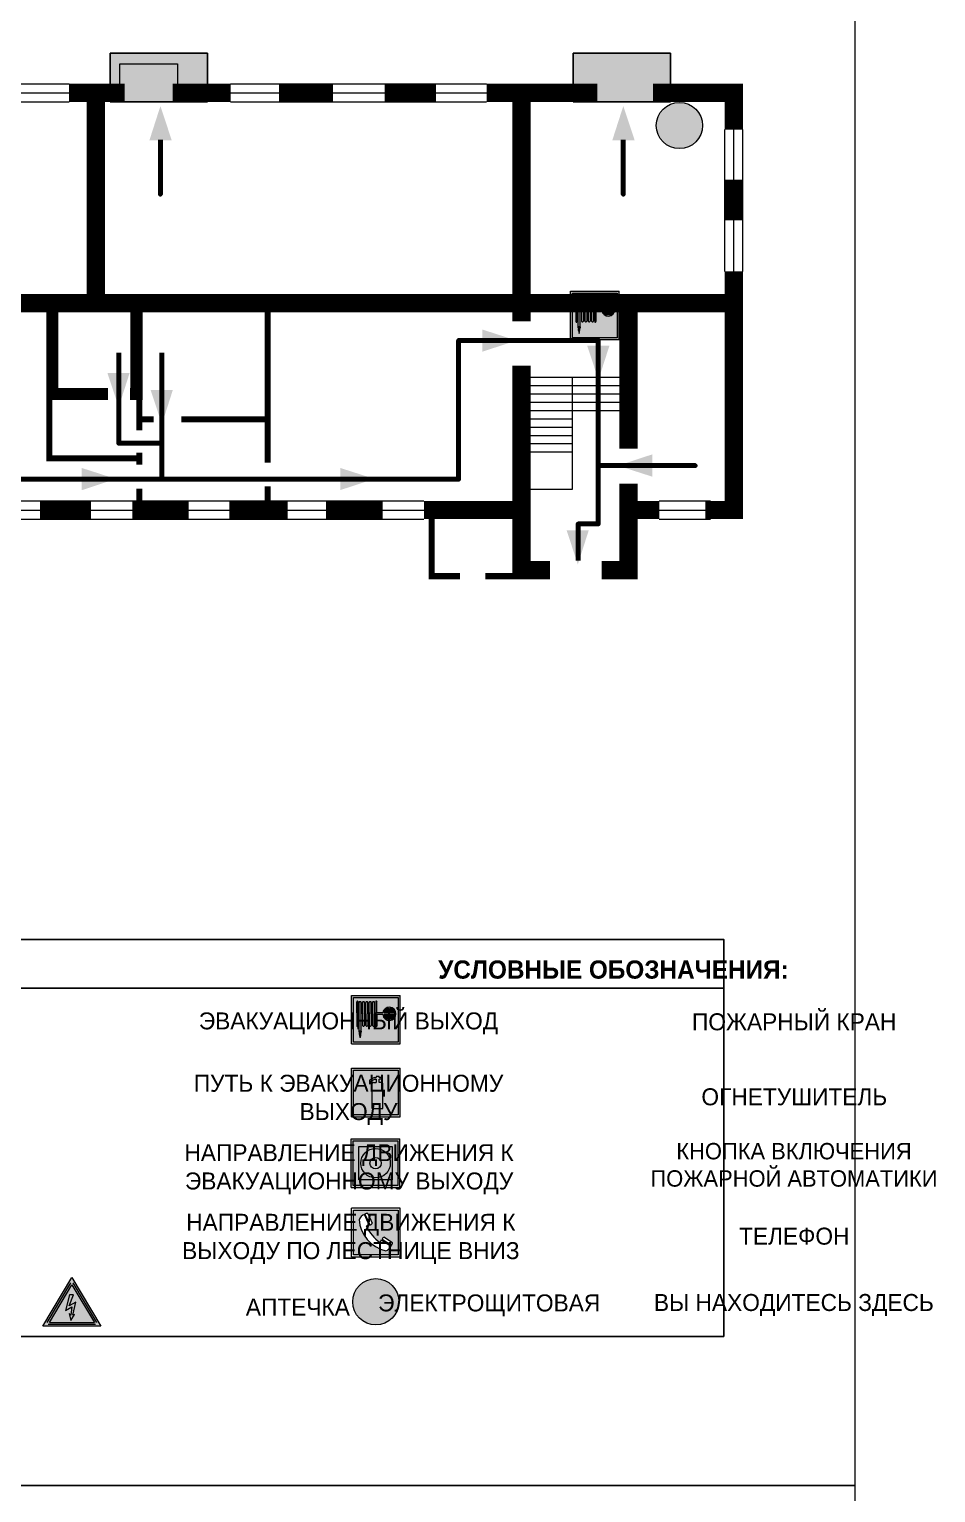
# Model space of a CAD drawing. Header units: millimetres. Extents: x 13810 to 67229, y 12374 to 21950.
# Drawn here: x 33851.3 to 34000.7, y 15729.7 to 15970.9 of the extents above; entities that cross this region are included whole.
import ezdxf

# ---------------------------------------------------------------- set-up
doc = ezdxf.new("R2010")
doc.units = ezdxf.units.MM
doc.layers.add('План_Штампы', color=7, linetype='Continuous')
doc.styles.add('обычный', font='arial.ttf')

# ---------------------------------------------------------------- blocks, each defined once
blk = doc.blocks.new('A$C3E6D3DDE')
at = {"lineweight": 5}
h = blk.add_hatch(color=40, dxfattribs=at)
h.paths.add_polyline_path([(24.1, 1.45), (16.46, -11.35), (31.74, -11.35)])
h.paths.add_polyline_path([(24.09, -0.46), (30.03, -10.41), (18.14, -10.41)], flags=16)
h.paths.add_polyline_path([(24.54, -3.08), (23.41, -6.02), (25.13, -5.01), (24.33, -8.5), (24.82, -8.27), (23.79, -9.86), (23.4, -8.04), (23.8, -8.43), (24.04, -6.29), (22.39, -7.25), (23.44, -3.08)], flags=0)
h = blk.add_hatch(color=256, dxfattribs=at)
h.paths.add_polyline_path([(24.37, 0.03, 0.567511), (23.82, 0.03), (17.59, -10.4, 0.582454), (17.86, -10.88), (30.32, -10.88, 0.582149), (30.6, -10.4)])
h.paths.add_polyline_path([(24.09, -0.46), (18.14, -10.41), (30.03, -10.41)], flags=16)
h.paths.add_polyline_path([(24.54, -3.08), (23.41, -6.02), (25.13, -5.01), (24.33, -8.5), (24.82, -8.27), (23.79, -9.86), (23.4, -8.04), (23.8, -8.43), (24.04, -6.29), (22.39, -7.25), (23.44, -3.08)], flags=0)
h = blk.add_hatch(color=40, dxfattribs=at)
h.paths.add_polyline_path([(24.09, -0.46), (18.14, -10.41), (30.03, -10.41)])
h.paths.add_polyline_path([(24.82, -8.27), (23.79, -9.86), (23.4, -8.04), (23.8, -8.43), (24.04, -6.29), (22.39, -7.25), (23.44, -3.08), (24.54, -3.08), (23.41, -6.02), (25.13, -5.01), (24.33, -8.5)], flags=16)
at = {"color": 40, "lineweight": 5}
for p, q in [((16.46, -11.35), (24.1, 1.45)), ((24.1, 1.45), (31.74, -11.35))]:
    blk.add_line(p, q, dxfattribs=at)
at = {"lineweight": 5}
for p, q in [((17.59, -10.4), (23.82, 0.03)), ((24.37, 0.03), (30.6, -10.4)), ((18.14, -10.41), (24.09, -0.46)), ((23.44, -3.08), (22.39, -7.25)), ((23.41, -6.02), (24.54, -3.08)), ((24.54, -3.08), (23.44, -3.08)), ((24.09, -0.46), (30.03, -10.41)), ((22.39, -7.25), (24.04, -6.29)), ((25.13, -5.01), (23.41, -6.02)), ((24.04, -6.29), (23.8, -8.43)), ((24.33, -8.5), (25.13, -5.01)), ((17.86, -10.88), (30.32, -10.88)), ((18.14, -10.41), (30.03, -10.41)), ((23.8, -8.43), (23.4, -8.04)), ((23.4, -8.04), (23.79, -9.86)), ((23.79, -9.86), (24.82, -8.27)), ((24.82, -8.27), (24.33, -8.5))]:
    blk.add_line(p, q, dxfattribs=at)
at = {"color": 50, "lineweight": 5}
blk.add_line((31.74, -11.35), (16.46, -11.35), dxfattribs=at)
blk = doc.blocks.new('A$C37112FD5')
at = {"true_color": 0xf5f5ff}
h = blk.add_hatch(color=7, dxfattribs=at)
h.dxf.hatch_style = 1
h.paths.add_polyline_path([(12.8, -7.4), (0, -7.4), (0, -20.2), (12.8, -20.2)])
h.paths.add_polyline_path([(12.29, -7.91), (12.29, -19.69), (0.51, -19.69), (0.51, -7.91)], flags=16)
h.paths.add_polyline_path([(4.98, -9.04, -0.42597), (5.17, -9.22), (5.17, -12.25), (5.17, -15.29, -0.432244), (4.98, -15.47), (4.83, -15.47, -0.42597), (4.64, -15.29), (4.64, -12.25), (4.64, -9.22, -0.432244), (4.83, -9.04)], flags=0)
h.paths.add_polyline_path([(4.28, -9.22), (4.28, -12.25), (4.28, -15.29, -0.432244), (4.09, -15.47), (3.94, -15.47, -0.42597), (3.75, -15.29), (3.75, -12.25), (3.75, -9.22, -0.432244), (3.94, -9.04), (4.09, -9.04, -0.42597)], flags=0)
h.paths.add_polyline_path([(5.72, -9.04), (5.87, -9.04, -0.42597), (6.06, -9.22), (6.06, -12.25), (6.06, -15.29, -0.432244), (5.87, -15.47), (5.72, -15.47, -0.42597), (5.53, -15.29), (5.53, -12.25), (5.53, -9.22, -0.432244)], flags=0)
h.paths.add_polyline_path([(6.42, -8.9), (6.5, -8.9, -0.42597), (6.69, -9.08), (6.69, -12.03), (8.21, -12.03, -15.824349), (8.21, -12.47), (6.69, -12.47), (6.69, -15.42, -0.432244), (6.5, -15.6), (6.42, -15.6)], flags=0)
h.paths.add_polyline_path([(3.39, -9.22), (3.39, -12.25), (3.39, -15.29, -0.432244), (3.2, -15.47), (3.05, -15.47, -0.42597), (2.85, -15.29), (2.85, -12.25), (2.85, -9.22, -0.432244), (3.05, -9.04), (3.2, -9.04, -0.42597)], flags=0)
h.paths.add_polyline_path([(2.5, -9.22), (2.5, -16.71), (1.96, -16.71), (1.96, -9.22, -0.432244), (2.15, -9.04), (2.31, -9.04, -0.42597)], flags=0)
h.paths.add_polyline_path([(1.61, -8.9), (1.61, -15.6), (1.57, -15.6, -0.42597), (1.37, -15.42), (1.37, -12.03), (1.37, -9.09, -0.432244), (1.57, -8.9)], flags=0)
h.paths.add_polyline_path([(9.76, -10.81), (9.76, -12.03), (8.49, -12.03, -0.336371)], flags=0)
h.paths.add_polyline_path([(8.49, -12.47), (9.76, -12.47), (9.76, -13.7, -0.336371)], flags=0)
h.paths.add_polyline_path([(10.11, -10.81, -0.336371), (11.38, -12.03), (10.11, -12.03)], flags=0)
h.paths.add_polyline_path([(10.11, -12.47), (11.38, -12.47, -0.336371), (10.11, -13.7)], flags=0)
h.paths.add_polyline_path([(2.5, -16.84), (2.5, -17.05), (1.97, -17.05), (1.97, -16.84)], flags=0)
h.paths.add_polyline_path([(2.5, -17.24, -0.033778), (2.24, -18.6, -0.033778), (1.97, -17.24)], flags=0)
h = blk.add_hatch(color=242)
h.dxf.hatch_style = 1
h.paths.add_polyline_path([(12.29, -7.91), (0.51, -7.91), (0.51, -19.69), (12.29, -19.69)])
h.paths.add_polyline_path([(6.42, -15.6), (6.42, -8.9), (6.5, -8.9, -0.42597), (6.69, -9.08), (6.69, -12.03), (8.21, -12.03, -15.824349), (8.21, -12.47), (6.69, -12.47), (6.69, -15.42, -0.432244), (6.5, -15.6)], flags=16)
h.paths.add_polyline_path([(5.87, -15.47), (5.72, -15.47, -0.42597), (5.53, -15.29), (5.53, -12.25), (5.53, -9.22, -0.432244), (5.72, -9.04), (5.87, -9.04, -0.42597), (6.06, -9.22), (6.06, -12.25), (6.06, -15.29, -0.432244)], flags=16)
h.paths.add_polyline_path([(4.98, -15.47), (4.83, -15.47, -0.42597), (4.64, -15.29), (4.64, -12.25), (4.64, -9.22, -0.432244), (4.83, -9.04), (4.98, -9.04, -0.42597), (5.17, -9.22), (5.17, -12.25), (5.17, -15.29, -0.432244)], flags=16)
h.paths.add_polyline_path([(4.09, -15.47), (3.94, -15.47, -0.42597), (3.75, -15.29), (3.75, -12.25), (3.75, -9.22, -0.432244), (3.94, -9.04), (4.09, -9.04, -0.42597), (4.28, -9.22), (4.28, -12.25), (4.28, -15.29, -0.432244)], flags=16)
h.paths.add_polyline_path([(3.2, -15.47), (3.05, -15.47, -0.42597), (2.85, -15.29), (2.85, -12.25), (2.85, -9.22, -0.432244), (3.05, -9.04), (3.2, -9.04, -0.42597), (3.39, -9.22), (3.39, -12.25), (3.39, -15.29, -0.432244)], flags=16)
h.paths.add_polyline_path([(2.5, -17.05), (1.97, -17.05), (1.97, -16.84), (2.5, -16.84)], flags=16)
h.paths.add_polyline_path([(2.5, -17.24, -0.033778), (2.24, -18.6, -0.033778), (1.97, -17.24)], flags=16)
h.paths.add_polyline_path([(2.5, -16.71), (1.96, -16.71), (1.96, -9.22, -0.432244), (2.15, -9.04), (2.31, -9.04, -0.42597), (2.5, -9.22)], flags=16)
h.paths.add_polyline_path([(1.61, -15.6), (1.57, -15.6, -0.42597), (1.37, -15.42), (1.37, -12.03), (1.37, -9.09, -0.432244), (1.57, -8.9), (1.61, -8.9)], flags=16)
h.paths.add_polyline_path([(8.49, -12.47), (9.76, -12.47), (9.76, -13.7, -0.336371)], flags=0)
h.paths.add_polyline_path([(10.11, -13.7), (10.11, -12.47), (11.38, -12.47, -0.336371)], flags=0)
h.paths.add_polyline_path([(8.49, -12.03, -0.336371), (9.76, -10.81), (9.76, -12.03)], flags=0)
h.paths.add_polyline_path([(10.11, -12.03), (10.11, -10.81, -0.336371), (11.38, -12.03)], flags=0)
h = blk.add_hatch(color=7, dxfattribs=at)
h.dxf.hatch_style = 1
h.paths.add_polyline_path([(1.61, -8.9), (1.57, -8.9, 0.432244), (1.37, -9.09), (1.37, -12.03), (1.37, -15.42, 0.42597), (1.57, -15.6), (1.61, -15.6)])
h.paths.add_polyline_path([(2.5, -9.22, 0.42597), (2.31, -9.04), (2.15, -9.04, 0.432244), (1.96, -9.22), (1.96, -16.71), (2.5, -16.71)])
h.paths.add_polyline_path([(2.5, -16.84), (1.97, -16.84), (1.97, -17.05), (2.5, -17.05)])
h.paths.add_polyline_path([(2.5, -17.24), (1.97, -17.24, 0.033778), (2.24, -18.6, 0.033778)])
h.paths.add_polyline_path([(3.39, -12.25), (3.39, -9.22, 0.42597), (3.2, -9.04), (3.05, -9.04, 0.432244), (2.85, -9.22), (2.85, -12.25), (2.85, -15.29, 0.42597), (3.05, -15.47), (3.2, -15.47, 0.432244), (3.39, -15.29)])
h.paths.add_polyline_path([(4.28, -12.25), (4.28, -9.22, 0.42597), (4.09, -9.04), (3.94, -9.04, 0.432244), (3.75, -9.22), (3.75, -12.25), (3.75, -15.29, 0.42597), (3.94, -15.47), (4.09, -15.47, 0.432244), (4.28, -15.29)])
h.paths.add_polyline_path([(5.17, -12.25), (5.17, -9.22, 0.42597), (4.98, -9.04), (4.83, -9.04, 0.432244), (4.64, -9.22), (4.64, -12.25), (4.64, -15.29, 0.42597), (4.83, -15.47), (4.98, -15.47, 0.432244), (5.17, -15.29)])
h.paths.add_polyline_path([(6.06, -12.25), (6.06, -9.22, 0.42597), (5.87, -9.04), (5.72, -9.04, 0.432244), (5.53, -9.22), (5.53, -12.25), (5.53, -15.29, 0.42597), (5.72, -15.47), (5.87, -15.47, 0.432244), (6.06, -15.29)])
h.paths.add_polyline_path([(6.69, -12.47), (8.21, -12.47, 15.824349), (8.21, -12.03), (6.69, -12.03), (6.69, -9.08, 0.42597), (6.5, -8.9), (6.42, -8.9), (6.42, -15.6), (6.5, -15.6, 0.432244), (6.69, -15.42)])
h.paths.add_polyline_path([(8.49, -12.47), (9.76, -12.47), (9.76, -13.7, -0.336371)], flags=16)
h.paths.add_polyline_path([(8.49, -12.03, -0.336371), (9.76, -10.81), (9.76, -12.03)], flags=16)
h.paths.add_polyline_path([(10.11, -12.47), (11.38, -12.47, -0.336371), (10.11, -13.7)], flags=16)
h.paths.add_polyline_path([(10.11, -12.03), (10.11, -10.81, -0.336371), (11.38, -12.03)], flags=16)
h = blk.add_hatch(color=242)
h.dxf.hatch_style = 1
h.paths.add_polyline_path([(9.76, -10.81, 0.336371), (8.49, -12.03), (9.76, -12.03)])
h.paths.add_polyline_path([(10.11, -10.81), (10.11, -12.03), (11.38, -12.03, 0.336371)])
h.paths.add_polyline_path([(11.38, -12.47), (10.11, -12.47), (10.11, -13.7, 0.336371)])
h.paths.add_polyline_path([(9.76, -12.47), (8.49, -12.47, 0.336371), (9.76, -13.7)])
at = {"color": 242, "lineweight": 5}
for p, q in [((0, -20.2), (0, -7.4)), ((0, -7.4), (12.8, -7.4)), ((12.8, -20.2), (12.8, -7.4)), ((1.37, -12.03), (1.37, -9.08)), ((1.57, -8.9), (1.61, -8.9)), ((1.61, -8.9), (1.61, -15.6)), ((1.96, -16.71), (1.96, -9.22)), ((2.15, -9.04), (2.31, -9.04)), ((2.5, -16.71), (2.5, -9.22)), ((2.85, -12.25), (2.85, -9.22)), ((3.05, -9.04), (3.2, -9.04)), ((3.39, -12.25), (3.39, -9.22)), ((3.75, -12.25), (3.75, -9.22)), ((3.94, -9.04), (4.09, -9.04)), ((4.28, -12.25), (4.28, -9.22)), ((4.64, -12.25), (4.64, -9.22)), ((4.83, -9.04), (4.98, -9.04)), ((5.17, -12.25), (5.17, -9.22)), ((5.53, -12.25), (5.53, -9.22)), ((5.72, -9.04), (5.87, -9.04)), ((6.06, -12.25), (6.06, -9.22)), ((6.42, -8.9), (6.42, -15.6)), ((6.5, -8.9), (6.42, -8.9)), ((6.69, -12.03), (6.69, -9.08)), ((9.76, -10.81), (9.76, -12.03)), ((10.11, -10.81), (10.11, -12.03)), ((1.37, -12.03), (1.37, -15.42)), ((2.85, -12.25), (2.85, -15.29)), ((3.39, -12.25), (3.39, -15.29)), ((3.75, -12.25), (3.75, -15.29)), ((4.28, -12.25), (4.28, -15.29)), ((4.64, -12.25), (4.64, -15.29)), ((5.17, -12.25), (5.17, -15.29)), ((5.53, -12.25), (5.53, -15.29)), ((6.06, -12.25), (6.06, -15.29)), ((8.21, -12.03), (6.69, -12.03)), ((8.21, -12.47), (6.69, -12.47)), ((6.69, -12.47), (6.69, -15.42)), ((9.76, -12.03), (8.49, -12.03)), ((9.76, -12.47), (8.49, -12.47)), ((9.76, -12.47), (9.76, -13.7)), ((11.38, -12.03), (10.11, -12.03)), ((11.38, -12.47), (10.11, -12.47)), ((10.11, -12.47), (10.11, -13.7)), ((1.57, -15.6), (1.61, -15.6)), ((1.96, -16.71), (2.5, -16.71)), ((1.97, -16.84), (2.5, -16.84)), ((1.97, -17.05), (1.97, -16.84)), ((2.5, -17.05), (1.97, -17.05)), ((1.97, -17.24), (2.5, -17.24)), ((2.5, -16.84), (2.5, -17.05)), ((3.05, -15.47), (3.2, -15.47)), ((3.94, -15.47), (4.09, -15.47)), ((4.83, -15.47), (4.98, -15.47)), ((5.72, -15.47), (5.87, -15.47)), ((6.42, -15.6), (6.5, -15.6)), ((0, -20.2), (12.8, -20.2))]:
    blk.add_line(p, q, dxfattribs=at)
blk.add_lwpolyline([(0.51, -7.91), (12.29, -7.91), (12.29, -19.69), (0.51, -19.69)], close=True, dxfattribs=at)
for centre, radius, start, end in [((1.56, -9.09), 0.182, 87.1027, 180.6071), ((2.15, -9.22), 0.182, 87.1027, 180.6071), ((2.32, -9.22), 0.182, 359.3929, 92.8973), ((3.04, -9.22), 0.182, 87.1027, 180.6071), ((3.21, -9.22), 0.182, 359.3929, 92.8973), ((3.93, -9.22), 0.182, 87.1027, 180.6071), ((4.1, -9.22), 0.182, 359.3929, 92.8973), ((4.82, -9.22), 0.182, 87.1027, 180.6071), ((4.99, -9.22), 0.182, 359.3929, 92.8973), ((5.71, -9.22), 0.182, 87.1027, 180.6071), ((5.88, -9.22), 0.182, 359.3929, 92.8973), ((6.51, -9.09), 0.182, 359.3929, 92.8973), ((9.93, -12.25), 1.74, 187.2319, 172.7681), ((9.93, -12.25), 1.46, 96.9927, 171.3585), ((9.93, -12.25), 1.46, 8.6415, 83.0073), ((1.56, -15.42), 0.182, 179.3929, 272.8973), ((3.04, -15.29), 0.182, 179.3929, 272.8973), ((3.21, -15.29), 0.182, 267.1027, 0.6071), ((3.93, -15.29), 0.182, 179.3929, 272.8973), ((4.1, -15.29), 0.182, 267.1027, 0.6071), ((4.82, -15.29), 0.182, 179.3929, 272.8973), ((4.99, -15.29), 0.182, 267.1027, 0.6071), ((5.71, -15.29), 0.182, 179.3929, 272.8973), ((5.88, -15.29), 0.182, 267.1027, 0.6071), ((6.51, -15.42), 0.182, 267.1027, 0.6071), ((9.93, -12.25), 1.46, 188.6415, 263.0073), ((9.93, -12.25), 1.46, 276.9927, 351.3585), ((12.17, -15.98), 10.27, 187.041, 194.7793), ((-7.7, -15.98), 10.27, 345.2207, 352.959)]:
    blk.add_arc(centre, radius, start, end, dxfattribs=at)
blk = doc.blocks.new('A$C7B8C2D5B')
at = {"lineweight": 0}
h = blk.add_hatch(color=5, dxfattribs=at)
h.dxf.hatch_style = 1
h.paths.add_polyline_path([(1.4, -3.02, 1), (-2.11, -3.02, 1)])
at = {"color": 5, "lineweight": 0}
blk.add_circle((-0.36, -3.02), 1.75, dxfattribs=at)
blk = doc.blocks.new('A$C456E1F9C')
at = {"lineweight": 5}
h = blk.add_hatch(color=242, dxfattribs=at)
h.paths.add_polyline_path([(0.51, -1.47), (0.51, -13.26), (12.29, -13.26), (12.29, -1.47)])
h.paths.add_polyline_path([(5.42, -4.95, -0.254479), (4.78, -5.4), (3.52, -2.53, -0.209735), (4.23, -2.4)], flags=16)
h.paths.add_polyline_path([(8.53, -8.6), (10.87, -10.17), (10.54, -10.76), (8.03, -9.13, -0.192251)], flags=16)
h.paths.add_polyline_path([(4.61, -5.49, 0.005518), (3.87, -5.72, 0.128647), (7.49, -10.01, 0.00809), (7.83, -9.33), (10.47, -10.97, -0.16736), (8.99, -12.25, -0.327862), (1.95, -3.95, -0.166952), (3.36, -2.62)], flags=16)
at = {"color": 242, "lineweight": 5}
for p, q in [((0, -13.77), (0, -0.97)), ((12.8, -0.97), (0, -0.97)), ((4.61, -5.49), (3.36, -2.62)), ((3.52, -2.53), (4.78, -5.4)), ((4.23, -2.4), (5.42, -4.95)), ((12.8, -13.77), (12.8, -0.97)), ((7.83, -9.33), (10.47, -10.97)), ((8.03, -9.13), (10.54, -10.76)), ((10.81, -10.12), (8.53, -8.6)), ((10.54, -10.76), (10.8, -10.3)), ((10.8, -10.3), (10.81, -10.12)), ((0, -13.77), (12.8, -13.77))]:
    blk.add_line(p, q, dxfattribs=at)
blk.add_lwpolyline([(0.51, -1.47), (12.29, -1.47), (12.29, -13.26), (0.51, -13.26)], close=True, dxfattribs=at)
for centre, radius, start, end in [((4.59, -5.34), 2.99, 114.2845, 152.1974), ((4.02, -3.27), 0.891, 76.3284, 123.7092), ((11.12, -3.31), 9.19, 183.9915, 256.6009), ((14.98, -39.1), 35.17, 107.1487, 108.4135), ((13.86, -0.94), 11.08, 205.5536, 234.8762), ((4.68, -4.59), 0.824, 276.9621, 334.0723), ((-13.31, 0.8), 23.44, 332.5487, 334.4027), ((8.94, -9.5), 0.989, 114.4092, 157.9388), ((7.87, -9.46), 3, 291.9291, 329.9329)]:
    blk.add_arc(centre, radius, start, end, dxfattribs=at)
blk = doc.blocks.new('A$C54414219')
at = {"true_color": 0xffffff}
h = blk.add_hatch(color=7, dxfattribs=at)
h.paths.add_polyline_path([(2.39, -9.45), (2.39, -18.3), (11.23, -18.3), (11.23, -9.45)], flags=0)
h.paths.add_polyline_path([(10.71, -13.87, -1), (2.92, -13.87, -1)], flags=0)
h.paths.add_polyline_path([(8.3, -13.87, -1), (5.33, -13.87, -1)], flags=0)
h.paths.add_polyline_path([(0.41, -7.47), (0.41, -20.27), (13.21, -20.27), (13.21, -7.47)])
h.paths.add_polyline_path([(0.92, -19.77), (12.71, -19.77), (12.71, -7.98), (0.92, -7.98)], flags=16)
h.paths.add_polyline_path([(11.23, -9.45), (11.23, -18.3), (2.39, -18.3), (2.39, -9.45)], flags=0)
at = {"lineweight": 5}
h = blk.add_hatch(color=242, dxfattribs=at)
h.paths.add_polyline_path([(12.71, -7.98), (0.92, -7.98), (0.92, -19.77), (12.71, -19.77)])
h.paths.add_polyline_path([(11.23, -18.3), (2.39, -18.3), (2.39, -9.45), (11.23, -9.45)], flags=16)
h.paths.add_polyline_path([(10.71, -13.87, -1), (2.92, -13.87, -1)], flags=0)
h.paths.add_polyline_path([(8.3, -13.87, -1), (5.33, -13.87, -1)], flags=0)
at = {"true_color": 0xffffff}
h = blk.add_hatch(color=7, dxfattribs=at)
h.paths.add_polyline_path([(2.39, -9.45), (2.39, -18.3), (11.23, -18.3), (11.23, -9.45)])
h.paths.add_polyline_path([(10.71, -13.87, -1), (2.92, -13.87, -1)], flags=16)
h.paths.add_polyline_path([(8.3, -13.87, -1), (5.33, -13.87, -1)], flags=0)
at = {"lineweight": 5}
h = blk.add_hatch(color=242, dxfattribs=at)
h.paths.add_polyline_path([(2.92, -13.87, 1), (10.71, -13.87, 1)])
h.paths.add_polyline_path([(8.3, -13.87, -1), (5.33, -13.87, -1)], flags=16)
at = {"color": 242, "lineweight": 5}
for p, q in [((0.41, -20.27), (0.41, -7.47)), ((0.41, -7.47), (13.21, -7.47)), ((0.41, -7.47), (13.21, -7.47)), ((13.21, -20.27), (13.21, -7.47)), ((0.41, -20.27), (13.21, -20.27))]:
    blk.add_line(p, q, dxfattribs=at)
for points in [[(0.92, -7.98), (12.71, -7.98), (12.71, -19.77), (0.92, -19.77)], [(2.39, -9.45), (11.23, -9.45), (11.23, -18.3), (2.39, -18.3)]]:
    blk.add_lwpolyline(points, close=True, dxfattribs=at)
for radius in [3.89, 1.49]:
    blk.add_circle((6.81, -13.87), radius, dxfattribs=at)
blk = doc.blocks.new('A$C3AD82952')
at = {"true_color": 0xf5f5ff}
h = blk.add_hatch(color=7, dxfattribs=at)
h.dxf.hatch_style = 1
h.paths.add_polyline_path([(8.21, 8.73, 0.414214), (7.89, 9.05), (7.22, 9.05), (7.22, 9.92), (7.59, 9.92, 1), (7.57, 10.36), (7.22, 10.36), (7.22, 10.6), (6.43, 10.6), (6.43, 10.36), (6.01, 10.36), (4.74, 9.59), (4.74, 8.69), (4.98, 8.73), (4.98, 9.26), (6.12, 9.91), (6.43, 9.91), (6.43, 9.05), (5.76, 9.05, 0.414214), (5.44, 8.73), (5.44, 2.2), (8.21, 2.2)], flags=0)
h.paths.add_polyline_path([(12.8, 12.8), (0, 12.8), (0, 0), (12.8, 0)])
h.paths.add_polyline_path([(0.51, 12.29), (12.29, 12.29), (12.29, 0.51), (0.51, 0.51)], flags=16)
h.paths.add_polyline_path([(4.74, 9.59), (6.01, 10.36), (6.43, 10.36), (6.43, 10.6), (7.22, 10.6), (7.22, 10.36), (7.59, 10.36, -0.94586), (7.59, 9.92), (7.22, 9.92), (7.22, 9.05), (7.89, 9.05, -0.414214), (8.21, 8.73), (8.21, 2.2), (5.44, 2.2), (5.44, 8.73, -0.414214), (5.76, 9.05), (6.43, 9.05), (6.43, 9.91), (6.12, 9.91), (4.98, 9.26), (4.98, 8.73), (4.74, 8.69)], flags=0)
h = blk.add_hatch(color=242)
h.dxf.hatch_style = 1
h.paths.add_polyline_path([(12.29, 12.29), (0.51, 12.29), (0.51, 0.51), (12.29, 0.51)])
h.paths.add_polyline_path([(4.74, 8.69), (4.74, 9.59), (6.01, 10.36), (6.43, 10.36), (6.43, 10.6), (7.22, 10.6), (7.22, 10.36), (7.59, 10.36, -0.94586), (7.59, 9.92), (7.22, 9.92), (7.22, 9.05), (7.89, 9.05, -0.414214), (8.21, 8.73), (8.21, 2.2), (5.44, 2.2), (5.44, 8.73, -0.414214), (5.76, 9.05), (6.43, 9.05), (6.43, 9.91), (6.12, 9.91), (4.98, 9.26), (4.98, 8.73)], flags=16)
h = blk.add_hatch(color=7, dxfattribs=at)
h.dxf.hatch_style = 1
h.paths.add_polyline_path([(8.21, 8.73, 0.414214), (7.89, 9.05), (7.22, 9.05), (7.22, 9.92), (7.59, 9.92, 1), (7.57, 10.36), (7.22, 10.36), (7.22, 10.6), (6.43, 10.6), (6.43, 10.36), (6.01, 10.36), (4.74, 9.59), (4.74, 8.69), (4.98, 8.73), (4.98, 9.26), (6.12, 9.91), (6.43, 9.91), (6.43, 9.05), (5.76, 9.05, 0.414214), (5.44, 8.73), (5.44, 2.2), (8.21, 2.2)])
at = {"color": 242, "lineweight": 5}
for p, q in [((0, 0), (0, 12.8)), ((0, 12.8), (12.8, 12.8)), ((12.8, 0), (12.8, 12.8)), ((6.01, 10.36), (4.74, 9.59)), ((4.74, 9.59), (4.74, 8.69)), ((4.74, 8.69), (4.98, 8.73)), ((4.98, 9.26), (6.12, 9.91)), ((4.98, 8.73), (4.98, 9.26)), ((5.44, 2.2), (5.44, 8.73)), ((5.76, 9.05), (6.43, 9.05)), ((6.01, 10.36), (6.43, 10.36)), ((6.12, 9.91), (6.43, 9.91)), ((7.22, 10.6), (6.43, 10.6)), ((6.43, 10.6), (6.43, 10.36)), ((6.43, 9.91), (6.43, 9.05)), ((7.22, 10.36), (7.22, 10.6)), ((7.59, 10.36), (7.22, 10.36)), ((7.22, 9.05), (7.22, 9.92)), ((7.59, 9.92), (7.22, 9.92)), ((7.89, 9.05), (7.22, 9.05)), ((8.21, 2.2), (8.21, 8.73)), ((0, 0), (12.8, 0)), ((5.44, 2.2), (8.21, 2.2))]:
    blk.add_line(p, q, dxfattribs=at)
blk.add_lwpolyline([(0.51, 12.29), (12.29, 12.29), (12.29, 0.51), (0.51, 0.51)], close=True, dxfattribs=at)
for centre, radius, start, end in [((5.76, 8.73), 0.32, 90, 180), ((7.58, 10.14), 0.223, 273.1875, 86.8125), ((7.89, 8.73), 0.32, 0, 90)]:
    blk.add_arc(centre, radius, start, end, dxfattribs=at)
blk = doc.blocks.new('A$C7B4425F7')
at = {"true_color": 0xffffff}
blk.add_hatch(color=7, dxfattribs=at).paths.add_polyline_path([(0, 0), (-16, 0), (-16, -8), (0, -8)])
h = blk.add_hatch(color=126)
h.paths.add_polyline_path([(-0.2, -0.2), (-15.8, -0.2), (-15.8, -7.8), (-0.2, -7.8)])
h.paths.add_polyline_path([(-11.76, -2.03), (-11.76, -3.66), (-11.17, -3.66, -0.568275), (-11.17, -6.18), (-12.58, -6.18), (-12.58, -2.03)], flags=16)
h.paths.add_polyline_path([(-13.33, -4.12, -0.495768), (-13.59, -6.18), (-15.03, -6.18), (-15.03, -2.03), (-13.59, -2.03, -0.487973)], flags=16)
h.paths.add_polyline_path([(-10.25, -2.03), (-9.48, -2.03), (-9.48, -6.18), (-10.25, -6.18)], flags=16)
h.paths.add_polyline_path([(-13.84, -3.69), (-14.24, -3.69), (-14.24, -3.03), (-13.9, -3.03, -0.692621)], flags=0)
h.paths.add_polyline_path([(-9.15, -2.03), (-8.4, -2.03), (-8.04, -3.07), (-7.68, -2.03), (-6.93, -2.03), (-7.64, -4.1), (-6.93, -6.18), (-7.68, -6.18), (-8.04, -5.14), (-8.4, -6.18), (-9.15, -6.18), (-8.44, -4.1)], flags=16)
h.paths.add_polyline_path([(-11.76, -4.46), (-11.42, -4.46, -0.692621), (-11.36, -5.12), (-11.76, -5.12)], flags=0)
h.paths.add_polyline_path([(-13.9, -5.2), (-14.24, -5.2), (-14.24, -4.55), (-13.84, -4.55, -0.708038)], flags=0)
edge = h.paths.add_edge_path(flags=16)
edge.add_ellipse((-5.51, -4.08), major_axis=(0, 2.05), ratio=0.586184, start_angle=0, end_angle=360)
edge = h.paths.add_edge_path(flags=0)
edge.add_ellipse((-5.51, -4.08), major_axis=(0, 1.14), ratio=0.454828, start_angle=0, end_angle=360)
h.paths.add_polyline_path([(-4.13, -4.96, 0.377264), (-3.48, -4.52, 0.0555), (-3.16, -2.03), (-1.66, -2.03), (-1.66, -4.96), (-0.96, -4.96), (-0.96, -7.01), (-1.75, -7.01), (-1.75, -6.18), (-3.3, -6.18), (-3.3, -7.02), (-4.13, -7.02)], flags=16)
h.paths.add_polyline_path([(-2.73, -2.91), (-2.28, -2.91), (-2.28, -4.96), (-3.05, -4.96, 0.079136)], flags=0)
at = {"color": 126}
blk.add_lwpolyline([(-16, -8), (0, -8), (0, 0), (-16, 0)], close=True, dxfattribs=at)

msp = doc.modelspace()

# ---------------------------------------------------------------- linework, layer by layer
at = {"color": 126, "lineweight": 0, "true_color": 0x008754}
for points in [[(33387.42, 16125.89), (33987.42, 16125.89), (33987.42, 15730.89), (33387.42, 15730.89)], [(33387.42, 16125.89), (33987.42, 16125.89), (33987.42, 15730.89), (33387.42, 15730.89)], [(33387.42, 16125.89), (33987.42, 16125.89), (33987.42, 15730.89), (33387.42, 15730.89)], [(33387.42, 16125.89), (33987.42, 16125.89), (33987.42, 15730.89), (33387.42, 15730.89)], [(33387.42, 15730.89), (33987.42, 15730.89), (33987.42, 15335.89), (33387.42, 15335.89)], [(33387.42, 15730.89), (33987.42, 15730.89), (33987.42, 15335.89), (33387.42, 15335.89)], [(33387.42, 15730.89), (33987.42, 15730.89), (33987.42, 15335.89), (33387.42, 15335.89)], [(33387.42, 15730.89), (33987.42, 15730.89), (33987.42, 15335.89), (33387.42, 15335.89)]]:
    msp.add_lwpolyline(points, close=True, dxfattribs=at)
at = {"lineweight": 0}
for points in [[(33866.29, 15960.45), (33866.29, 15965.24), (33875.79, 15965.24), (33875.79, 15960.45)], [(33815.19, 15961.95), (33857.91, 15961.95)], [(33884.53, 15961.95), (33926.7, 15961.95)], [(33815.19, 15960.45), (33857.91, 15960.45)], [(33815.19, 15958.95), (33857.91, 15958.95)], [(33884.53, 15960.45), (33926.7, 15960.45)], [(33884.53, 15958.95), (33926.7, 15958.95)], [(33965.97, 15931.02), (33965.97, 15954.38)], [(33967.47, 15931.02), (33967.47, 15954.38)], [(33968.97, 15931.02), (33968.97, 15954.38)], [(33932.28, 15895.12), (33940.85, 15895.12), (33940.85, 15913.56)], [(33932.28, 15913.56), (33950.1, 15913.56)], [(33932.28, 15912.2), (33950.1, 15912.2)], [(33932.28, 15912.2), (33950.1, 15912.2)], [(33932.28, 15912.2), (33950.1, 15912.2)], [(33932.28, 15910.83), (33950.1, 15910.83)], [(33932.28, 15910.83), (33950.1, 15910.83)], [(33932.28, 15910.83), (33950.1, 15910.83)], [(33932.28, 15909.46), (33950.1, 15909.46)], [(33932.28, 15909.46), (33950.1, 15909.46)], [(33932.28, 15909.46), (33950.1, 15909.46)], [(33932.28, 15908.09), (33950.1, 15908.09)], [(33932.28, 15908.09), (33950.1, 15908.09)], [(33932.28, 15906.72), (33940.85, 15906.72)], [(33932.28, 15906.72), (33940.85, 15906.72)], [(33932.28, 15905.35), (33940.85, 15905.35)], [(33932.28, 15905.35), (33940.85, 15905.35)], [(33932.28, 15903.99), (33940.85, 15903.99)], [(33932.28, 15903.99), (33940.85, 15903.99)], [(33932.28, 15902.62), (33940.85, 15902.62)], [(33932.28, 15902.62), (33940.85, 15902.62)], [(33932.28, 15901.25), (33940.85, 15901.25)], [(33779.59, 15893.18), (33916.39, 15893.18)], [(33779.59, 15891.68), (33916.39, 15891.68)], [(33955.16, 15893.18), (33963.62, 15893.18)], [(33955.16, 15891.68), (33963.62, 15891.68)], [(33779.59, 15890.18), (33916.39, 15890.18)], [(33955.16, 15890.18), (33963.62, 15890.18)]]:
    msp.add_lwpolyline(points, dxfattribs=at)
for points, const_width in [([(33857.91, 15960.45), (33867.07, 15960.45)], 3), ([(33862.31, 15960.45), (33862.31, 15925.78)], 3), ([(33875, 15960.45), (33884.53, 15960.45)], 3), ([(33892.5, 15960.45), (33901.4, 15960.45)], 3), ([(33909.92, 15960.45), (33918.36, 15960.45)], 3), ([(33926.7, 15960.45), (33944.94, 15960.45)], 3), ([(33932.47, 15960.45), (33932.47, 15922.77)], 3), ([(33954.15, 15960.45), (33967.47, 15960.45), (33967.47, 15954.38)], 3), ([(33967.47, 15946.14), (33967.47, 15939.45)], 3), ([(33967.47, 15931.02), (33967.47, 15891.68), (33962.78, 15891.68)], 3), ([(33552.87, 15925.78), (33967.47, 15925.78)], 3), ([(33950.1, 15901.79), (33950.1, 15925.78)], 3), ([(33864.31, 15910.79), (33855.15, 15910.79), (33855.15, 15925.78)], 2), ([(33867.94, 15910.79), (33869.01, 15910.79), (33869.01, 15925.78)], 2), ([(33890.63, 15899.5), (33890.63, 15925.78)], 1), ([(33932.47, 15915.47), (33932.47, 15881.78), (33937.15, 15881.78)], 3), ([(33869.45, 15900.2), (33854.65, 15900.2), (33854.65, 15910.8)], 1), ([(33869.5, 15904.83), (33869.5, 15910.79)], 1), ([(33869.5, 15906.63), (33871.85, 15906.63)], 1), ([(33876.4, 15906.63), (33890.63, 15906.63)], 1), ([(33869.5, 15899.14), (33869.5, 15901.15)], 1), ([(33869.5, 15891.68), (33869.5, 15895.19)], 1), ([(33890.63, 15891.68), (33890.63, 15895.56)], 1), ([(33945.69, 15881.78), (33950.1, 15881.78), (33950.1, 15896.01)], 3), ([(33861.52, 15891.68), (33853.12, 15891.68)], 3), ([(33877.59, 15891.68), (33868.31, 15891.68)], 3), ([(33893.94, 15891.68), (33884.29, 15891.68)], 3), ([(33909.59, 15891.68), (33900.22, 15891.68)], 3), ([(33916.39, 15891.68), (33932.28, 15891.68)], 3), ([(33917.66, 15891.68), (33917.66, 15880.78), (33922.35, 15880.78)], 1), ([(33955.16, 15891.68), (33950.1, 15891.68)], 3), ([(33926.48, 15880.78), (33932.47, 15880.78)], 1)]:
    msp.add_lwpolyline(points, dxfattribs=dict(at, const_width=const_width))
at = {"color": 126, "lineweight": 100, "true_color": 0x008754}
for points in [[(33872.95, 15952.72), (33872.95, 15943.69), (33872.95, 15943.69)], [(33949.24, 15952.72), (33949.24, 15943.69), (33949.24, 15943.69)], [(33866.08, 15917.59), (33866.08, 15902.69), (33873.21, 15902.69)], [(33873.21, 15896.75), (33922.1, 15896.75), (33922.1, 15919.63), (33945.13, 15919.63), (33945.13, 15899), (33961.14, 15899), (33945.13, 15899), (33945.13, 15889.39), (33941.79, 15889.39), (33941.79, 15883.34)], [(33873.21, 15896.75), (33873.21, 15917.59)], [(33873.21, 15896.75), (33834.32, 15896.75), (33829.04, 15899.2)]]:
    msp.add_lwpolyline(points, dxfattribs=at)
for points in [[(33822.03, 15812.87), (33965.8, 15812.87), (33965.8, 15820.92), (33822.03, 15820.92)], [(33822.03, 15812.87), (33965.8, 15812.87), (33965.8, 15755.47), (33822.03, 15755.47)]]:
    msp.add_lwpolyline(points, close=True)
at = {"layer": 'План_Штампы', "color": 126, "true_color": 0x008754}
for points in [[(33874.81, 15952.64), (33871.15, 15952.64), (33872.96, 15958.27)], [(33951.11, 15952.64), (33947.44, 15952.64), (33949.25, 15958.27)], [(33926.01, 15917.77), (33926.01, 15921.43), (33931.63, 15919.62)], [(33943.3, 15918.76), (33946.96, 15918.76), (33945.15, 15913.14)], [(33864.22, 15914.28), (33867.88, 15914.27), (33866.08, 15908.65)], [(33871.34, 15911.46), (33875, 15911.46), (33873.2, 15905.84)], [(33954.01, 15900.85), (33954.01, 15897.18), (33948.38, 15898.99)], [(33859.99, 15894.95), (33860, 15898.61), (33865.62, 15896.8)], [(33902.59, 15894.96), (33902.59, 15898.62), (33908.21, 15896.81)], [(33939.9, 15888.35), (33943.56, 15888.35), (33941.75, 15882.72)]]:
    msp.add_solid(points, dxfattribs=at)

# ---------------------------------------------------------------- block references
for name, p, xscale, yscale, zscale in [('A$C7B8C2D5B', (33959.28, 15961.63), 2.177419353276491, 2.177419353276491, 2.177419353276491), ('A$C37112FD5', (33940.56, 15932.39), 0.6249984004534781, 0.6249984004534781, 0.6249984004534781), ('A$C37112FD5', (33904.47, 15816.3), 0.6249984004534781, 0.6249984004534781, 0.6249984004534781), ('A$C3AD82952', (33904.47, 15791.69), 0.625, 0.625, 0.625), ('A$C54414219', (33904.16, 15792.7), 0.625, 0.625, 0.625), ('A$C456E1F9C', (33904.47, 15777.22), 0.625, 0.625, 0.625), ('A$C3E6D3DDE', (33843.31, 15764.27), 0.625, 0.625, 0.625), ('A$C7B8C2D5B', (33909.24, 15767.76), 2.177419353276491, 2.177419353276491, 2.177419353276491)]:
    msp.add_blockref(name, p, dxfattribs=dict(xscale=xscale, yscale=yscale, zscale=zscale))
at = {"layer": 'План_Штампы'}
for p in [(33880.7, 15966.96), (33957, 15966.96)]:
    msp.add_blockref('A$C7B4425F7', p, dxfattribs=at)

# ---------------------------------------------------------------- texts
at = {"lineweight": 0, "attachment_point": 5, "style": 'обычный'}
for s, insert, char_height, width in [('{\\fProxima Nova Rg|b1|i0|c204|p2;УСЛОВНЫЕ ОБОЗНАЧЕНИЯ:\\H1.1997x; }', (33947.62, 15815.92), 3, 175.1736), ('\\pi-8.4,l8.4,t8.4;{\\fProxima Nova Rg|b0|i0|c204|p2;ЭВАКУАЦИОННЫЙ ВЫХОД\\H1.6404x; }', (33903.95, 15807.07), 2.8, 126.6484), ('\\pi-8.4,l8.4,t8.4;{\\fProxima Nova Rg|b0|i0|c204|p2;ПОЖАРНЫЙ КРАН\\H1.6404x; }', (33977.41, 15807.31), 2.8, 126.6484), ('\\pi-8.4,l8.4,t8.4;{\\fProxima Nova Rg|b0|i0|c204|p2;ПУТЬ К ЭВАКУАЦИОННОМУ \\PВЫХОДУ }', (33903.96, 15794.46), 2.8, 126.6484), ('\\pi-8.4,l8.4,t8.4;{\\fProxima Nova Rg|b0|i0|c204|p2;ОГНЕТУШИТЕЛЬ\\H1.1997x; }', (33977.43, 15794.95), 2.8, 126.6484), ('\\pi-8.4,l8.4,t8.4;{\\fProxima Nova Rg|b0|i0|c204|p2;НАПРАВЛЕНИЕ ДВИЖЕНИЯ К \\PЭВАКУАЦИОННОМУ ВЫХОДУ}', (33904.05, 15783.02), 2.8, 126.6484), ('\\pi-8.1,l8.1,t8.1;{\\fProxima Nova Rg|b0|i0|c204|p2;КНОПКА ВКЛЮЧЕНИЯ\\PПОЖАРНОЙ АВТОМАТИКИ}', (33977.38, 15783.74), 2.7, 126.6484), ('\\pi-8.4,l8.4,t8.4;{\\fProxima Nova Rg|b0|i0|c204|p2;НАПРАВЛЕНИЕ ДВИЖЕНИЯ К \\PВЫХОДУ ПО ЛЕСТНИЦЕ ВНИЗ}', (33904.34, 15771.54), 2.8, 126.6484), ('\\pi-8.4,l8.4,t8.4;{\\fProxima Nova Rg|b0|i0|c204|p2;ТЕЛЕФОН\\H1.1997x; }', (33977.42, 15771.98), 2.8, 126.6484), ('\\pi-8.4,l8.4,t8.4;{\\fProxima Nova Rg|b0|i0|c204|p2;АПТЕЧКА\\H1.1667x; }', (33895.61, 15760.32), 2.8, 126.6484), ('\\pi-8.4,l8.4,t8.4;{\\fProxima Nova Rg|b0|i0|c204|p2;ЭЛЕКТРОЩИТОВАЯ\\H1.1997x; }', (33927.14, 15760.59), 2.8, 126.6484), ('\\pi-8.4,l8.4,t8.4;{\\fProxima Nova Rg|b0|i0|c204|p2;ВЫ НАХОДИТЕСЬ ЗДЕСЬ\\H1.1997x; }', (33977.36, 15760.66), 2.8, 126.6484)]:
    msp.add_mtext(s, dxfattribs=dict(at, insert=insert, char_height=char_height, width=width))

doc.saveas('drawing.dxf')
